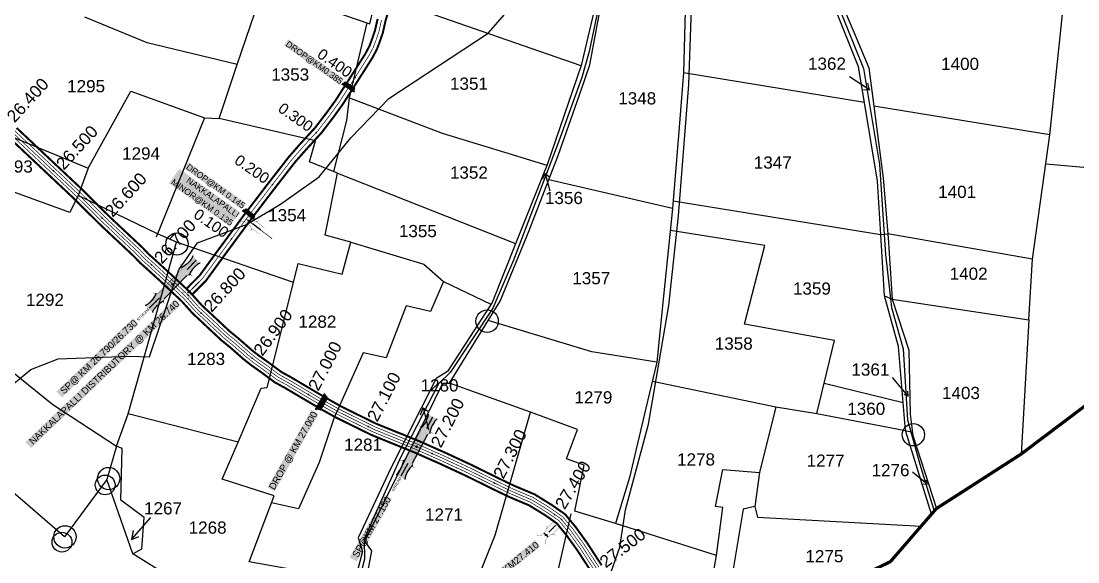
# Model space of a CAD drawing. Header units: inches. Extents: x 191726 to 254104, y 1600078 to 1621862.
# Drawn here: x 196898 to 198455, y 1605021 to 1605818 of the extents above; entities that cross this region are included whole.
import ezdxf
from ezdxf.enums import TextEntityAlignment as Align

# ---------------------------------------------------------------- set-up
doc = ezdxf.new("R2010")
doc.units = ezdxf.units.IN
doc.header["$LTSCALE"] = 15
doc.header["$MEASUREMENT"] = 0
doc.linetypes.add('ACAD_ISO02W100', pattern=[15, 12, -3])
doc.linetypes.add('HIDDEN2', pattern=[0.1875, 0.125, -0.0625])
for name, color, linetype in [('BOUNDRY STONES', 240, 'Continuous'), ('CANAL1', 7, 'Continuous'), ('CSMark', 72, 'Continuous'), ('PLOTS', 7, 'Continuous'), ('PLOTS NO', 7, 'Continuous'), ('ROADS', 1, 'Continuous'), ('STRUCTURE', 5, 'Continuous'), ('text2', 7, 'Continuous'), ('VILLAGE BOUNDAY', 5, 'Continuous')]:
    doc.layers.add(name, color=color, linetype=linetype)
doc.styles.get("Standard").update_dxf_attribs({"font": 'arial.ttf'})
doc.dimstyles.get("Standard").update_dxf_attribs({"dimtxt": 0.18, "dimasz": 0.18, "dimexe": 0.18, "dimexo": 0.0625, "dimgap": 0.09, "dimtad": 0, "dimtih": 1, "dimtoh": 1, "dimdec": 4, "dimzin": 0, "dimdsep": 46, "dimtxsty": 'Standard', "dimcen": 0.09, "dimadec": 0, "dimazin": 0, "dimtfac": 1, "dimtdec": 4, "dimtofl": 0, "dimtmove": 0, "dimatfit": 3, "dimfxl": 1, "dimtolj": 1, "dimtzin": 0, "dimarcsym": 0})

# ---------------------------------------------------------------- blocks, each defined once
blk = doc.blocks.new('DROP')
h = blk.add_hatch()
h.set_pattern_fill('ANSI31', color=1, scale=10, angle=45)
h.set_pattern_definition([(90, (-324.4107, -25.7687), (-1.25, 0), [])])
h.paths.add_polyline_path([(-9.9, -4.3), (-13.8, 4.1), (13.8, 4.1), (10.2, -4.3)])
at = {"layer": 'STRUCTURE', "color": 5, "const_width": 0.49}
blk.add_lwpolyline([(-9.9, -4.3), (-13.8, 4.1), (13.8, 4.1), (10.2, -4.3), (-9.9, -4.3)], dxfattribs=at)
at = {"layer": 'STRUCTURE', "color": 5}
blk.add_circle((0, 0), 1.33, dxfattribs=at)
blk = doc.blocks.new('SP')
at = {"layer": 'STRUCTURE'}
h = blk.add_hatch(dxfattribs=at)
h.set_pattern_fill('DASH', color=256, scale=8, style=0)
edge = h.paths.add_edge_path()
edge.add_spline(control_points=[(769825.7, 1706742.1), (769825.3, 1706741.8), (769823.8, 1706740.8), (769820.9, 1706740.3), (769817, 1706739.7), (769811.4, 1706738.9), (769804, 1706739.7), (769798.4, 1706741), (769795.6, 1706741.6)], knot_values=[0, 0, 0, 0, 1.613557, 5.24513, 8.624976, 13.470124, 22.190216, 30.746377, 30.746377, 30.746377, 30.746377], degree=3, periodic=0)
edge.add_line((769795.6, 1706741.6), (769792.6, 1706739.6))
edge.add_line((769792.6, 1706739.6), (769732.6, 1706739.6))
edge.add_line((769732.6, 1706739.6), (769729.6, 1706741.6))
edge.add_spline(control_points=[(769729.6, 1706741.6), (769726.9, 1706740.9), (769721.3, 1706739.5), (769713.9, 1706738.5), (769708.3, 1706739.1), (769704.4, 1706739.6), (769701.5, 1706740), (769700, 1706741), (769699.5, 1706741.3)], knot_values=[0, 0, 0, 0, 8.556161, 17.276253, 22.121402, 25.501247, 29.13282, 30.746377, 30.746377, 30.746377, 30.746377], degree=3, periodic=0)
edge.add_line((769699.5, 1706741.3), (769699.5, 1706722.1))
edge.add_spline(control_points=[(769699.5, 1706722.1), (769700, 1706722.4), (769701.4, 1706723.4), (769704.3, 1706724), (769708.2, 1706724.5), (769713.8, 1706725.3), (769721.2, 1706724.5), (769726.8, 1706723.3), (769729.6, 1706722.6)], knot_values=[0, 0, 0, 0, 1.613557, 5.24513, 8.624976, 13.470124, 22.190216, 30.746377, 30.746377, 30.746377, 30.746377], degree=3, periodic=0)
edge.add_line((769729.6, 1706722.6), (769732.6, 1706724.6))
edge.add_line((769732.6, 1706724.6), (769792.6, 1706724.6))
edge.add_line((769792.6, 1706724.6), (769795.6, 1706722.6))
edge.add_spline(control_points=[(769795.6, 1706722.6), (769798.4, 1706723.3), (769803.9, 1706724.8), (769811.3, 1706725.8), (769817, 1706725.1), (769820.9, 1706724.7), (769823.8, 1706724.2), (769825.2, 1706723.3), (769825.7, 1706723)], knot_values=[0, 0, 0, 0, 8.556161, 17.276253, 22.121402, 25.501247, 29.13282, 30.746377, 30.746377, 30.746377, 30.746377], degree=3, periodic=0)
edge.add_line((769825.7, 1706723), (769825.7, 1706742.1))
h.paths.add_polyline_path([(769764.2, 1706732.1, -1), (769761.1, 1706732.1, -1)], flags=0)
h.paths.add_polyline_path([(769761.1, 1706732.1, 1), (769764.2, 1706732.1, 1)], flags=16)
at = {"layer": 'STRUCTURE', "const_width": 0.628}
for points in [[(769726.6, 1706747.6), (769726.6, 1706743.6), (769732.6, 1706739.6), (769792.6, 1706739.6), (769798.6, 1706743.6), (769798.6, 1706747.6)], [(769726.6, 1706716.6), (769726.6, 1706720.6), (769732.6, 1706724.6), (769792.6, 1706724.6), (769798.6, 1706720.6), (769798.6, 1706716.6)]]:
    blk.add_lwpolyline(points, dxfattribs=at)
at = {"layer": 'STRUCTURE', "color": 3}
blk.add_lwpolyline([(769732.6, 1706724.6), (769792.6, 1706724.6)], dxfattribs=at)
blk.add_lwpolyline([(769732.6, 1706724.6), (769792.6, 1706724.6)], dxfattribs=at)
at = {"layer": 'STRUCTURE', "color": 0}
blk.add_circle((769762.6, 1706732.1), 1.55, dxfattribs=at)
at = {"layer": 'STRUCTURE'}
for points in [[(769699.5, 1706741.3), (769700.9, 1706740.5), (769704.4, 1706739.6), (769707.8, 1706739.2), (769712.6, 1706738.8), (769721.3, 1706739.7), (769729.6, 1706741.6)], [(769825.7, 1706742.1), (769824.3, 1706741.3), (769820.8, 1706740.3), (769817.5, 1706739.8), (769812.7, 1706739.2), (769804, 1706739.9), (769795.6, 1706741.6)], [(769699.5, 1706722.1), (769700.9, 1706723), (769704.4, 1706724), (769707.7, 1706724.5), (769712.5, 1706725), (769721.2, 1706724.4), (769729.6, 1706722.6)], [(769825.7, 1706723), (769824.3, 1706723.8), (769820.8, 1706724.7), (769817.4, 1706725.1), (769812.6, 1706725.5), (769803.9, 1706724.6), (769795.6, 1706722.6)]]:
    blk.add_spline(points, degree=3, dxfattribs=at)
at = {"layer": 'STRUCTURE', "color": 0}
blk.add_text('STREAM', height=5, dxfattribs=at).set_placement((769684.3, 1706732.1), align=Align.MIDDLE_CENTER)
for points in [[(769727.4, 1706732.1), (769700.8, 1706732.1)], [(769824.4, 1706732.1), (769800.5, 1706732.1)]]:
    blk.add_leader(points, dimstyle='Standard', override={"dimasz": 10, "dimgap": 0.09, "dimtad": 0}, dxfattribs=at)
blk = doc.blocks.new('OT')
at = {"layer": 'STRUCTURE', "color": 190}
for points, const_width in [([(769751.4, 1706595.8), (769729.4, 1706595.8)], 0.5), ([(769775.2, 1706601.8), (769775.2, 1706597.8), (769769.2, 1706593.8), (769761.8, 1706593.8), (769754.4, 1706593.8), (769748.4, 1706597.8), (769748.4, 1706601.8)], 0.5), ([(769761.8, 1706593.8), (769761.8, 1706581)], 2.5), ([(769751.4, 1706579), (769729.4, 1706579)], 0.5), ([(769748.4, 1706573), (769748.4, 1706577), (769754.4, 1706581), (769761.8, 1706581), (769761.8, 1706581), (769761.8, 1706581), (769769.2, 1706581), (769775.2, 1706577), (769775.2, 1706573)], 0.5)]:
    blk.add_lwpolyline(points, dxfattribs=dict(at, const_width=const_width))
at = {"layer": 'STRUCTURE', "color": 0}
blk.add_circle((769761.8, 1706587.4), 1.87, dxfattribs=at)
blk.add_leader([(769732.6, 1706587.4), (769753.8, 1706587.4)], dimstyle='Standard', override={"dimasz": 10, "dimgap": 0.09, "dimtad": 0}, dxfattribs=at)

msp = doc.modelspace()

# ---------------------------------------------------------------- linework, layer by layer
at = {"layer": 'BOUNDRY STONES', "color": 1}
for centre, radius in [((197127.3, 1605489.4), 16.5), ((197584.4, 1605375.6), 16.5), ((198212.7, 1605208.2), 16.5), ((197021.4, 1605134.2), 14.6), ((197026.6, 1605143.5), 16.5), ((196962.2, 1605057.6), 16.5), ((196957.8, 1605049.8), 14.6)]:
    msp.add_circle(centre, radius, dxfattribs=at)
at = {"layer": 'CANAL1', "color": 200, "const_width": 3}
for points in [[(197149.8, 1605414.9), (197170.1, 1605435.4), (197196.4, 1605471.6), (197235.2, 1605524.2), (197269.7, 1605569.4), (197301.2, 1605610), (197318.3, 1605629.4), (197340.1, 1605653.1), (197357.8, 1605676.2), (197370.7, 1605694), (197390, 1605724), (197415.3, 1605763.9), (197421.9, 1605776.3), (197425.5, 1605785.7), (197430.6, 1605800.3), (197434.6, 1605818.1), (197447.7, 1605862.5)], [(197141.2, 1605423.4), (197160.9, 1605443.2), (197186.7, 1605478.7), (197225.6, 1605531.4), (197260.2, 1605576.7), (197292, 1605617.6), (197309.3, 1605637.4), (197330.9, 1605660.8), (197348.2, 1605683.4), (197360.8, 1605700.8), (197379.9, 1605730.4), (197405, 1605770), (197411, 1605781.3), (197414.2, 1605789.8), (197419, 1605803.6), (197423, 1605821.2)], [(196890.9, 1605660.6), (196985.8, 1605571.4), (197005.3, 1605552), (197027.7, 1605529.8), (197076.5, 1605484), (197085.4, 1605474.6), (197097, 1605464.3), (197125.4, 1605438.2), (197147.5, 1605417.3), (197163.4, 1605399.5), (197177.3, 1605386.6), (197192.9, 1605372), (197204.4, 1605361.2), (197217.3, 1605350.7), (197237.8, 1605332.7), (197248.7, 1605324.3), (197262, 1605314.9), (197281.3, 1605300.6), (197295.8, 1605292.7), (197317.3, 1605279.9), (197347.6, 1605262.1), (197369.7, 1605249.7), (197392.1, 1605238.6), (197421.5, 1605224.2), (197483.4, 1605199.1), (197523.1, 1605181.5), (197560.9, 1605163.9), (197603.4, 1605143), (197625.1, 1605132.6), (197654.6, 1605120.2), (197679.8, 1605104.6), (197699.4, 1605090.9), (197715.1, 1605071.9), (197732.3, 1605048), (197753.3, 1605015.7)], [(196878.1, 1605647.9), (196973.3, 1605558.4), (196992.6, 1605539.2), (197015.2, 1605516.9), (197063.8, 1605471.2), (197072.9, 1605461.7), (197084.9, 1605451), (197113.2, 1605425), (197134.6, 1605404.7), (197150.6, 1605386.9), (197165, 1605373.5), (197180.6, 1605358.8), (197192.5, 1605347.7), (197205.7, 1605337), (197226.4, 1605318.8), (197237.9, 1605309.9), (197251.5, 1605300.3), (197271.6, 1605285.4), (197286.9, 1605277), (197308.2, 1605264.4), (197338.7, 1605246.4), (197361.3, 1605233.8), (197384.1, 1605222.5), (197414.1, 1605207.8), (197476.4, 1605182.5), (197515.7, 1605165.1), (197553.2, 1605147.7), (197595.5, 1605126.8), (197617.7, 1605116.2), (197646.3, 1605104.1), (197669.9, 1605089.6), (197687.1, 1605077.6), (197700.8, 1605060.9), (197717.4, 1605037.8), (197738.4, 1605005.7)]]:
    msp.add_lwpolyline(points, dxfattribs=at)
at = {"layer": 'CANAL1', "color": 1, "linetype": 'HIDDEN2', "ltscale": 4, "const_width": 1}
for points in [[(197145.5, 1605419.2), (197165.5, 1605439.3), (197191.6, 1605475.1), (197230.4, 1605527.8), (197265, 1605573.1), (197296.6, 1605613.8), (197313.8, 1605633.4), (197335.5, 1605657), (197353, 1605679.8), (197365.7, 1605697.4), (197384.9, 1605727.2), (197410.2, 1605767), (197416.5, 1605778.8), (197419.9, 1605787.7), (197424.8, 1605801.9), (197428.8, 1605819.7)], [(196884.5, 1605654.2), (196979.5, 1605564.9), (196999, 1605545.6), (197021.5, 1605523.4), (197070.2, 1605477.6), (197079.2, 1605468.2), (197090.9, 1605457.7), (197119.3, 1605431.6), (197141.1, 1605411), (197157, 1605393.2), (197171.2, 1605380), (197186.8, 1605365.4), (197198.4, 1605354.4), (197211.5, 1605343.9), (197232.1, 1605325.8), (197243.3, 1605317.1), (197256.7, 1605307.6), (197276.5, 1605293), (197291.4, 1605284.8), (197312.8, 1605272.1), (197321, 1605267.3), (197343.2, 1605254.3), (197365.5, 1605241.8), (197388.1, 1605230.6), (197417.8, 1605216), (197479.9, 1605190.8), (197519.4, 1605173.3), (197557, 1605155.8), (197595.5, 1605136.9), (197621.4, 1605124.4), (197650.4, 1605112.1), (197674.8, 1605097.1), (197693.2, 1605084.3), (197708, 1605066.4), (197724.9, 1605042.9), (197745.9, 1605010.7)]]:
    msp.add_lwpolyline(points, dxfattribs=at)
at = {"layer": 'CANAL1', "color": 5, "const_width": 1}
for points in [[(196881.7, 1605651.4), (196976.8, 1605562), (196996.2, 1605542.8), (197018.7, 1605520.5), (197067.4, 1605474.8), (197076.4, 1605465.3), (197088.2, 1605454.7), (197116.6, 1605428.7), (197138.2, 1605408.2), (197154.2, 1605390.4), (197168.5, 1605377.1), (197184, 1605362.5), (197195.8, 1605351.4), (197208.9, 1605340.8), (197229.6, 1605322.7), (197240.9, 1605313.9), (197254.4, 1605304.3), (197274.3, 1605289.6), (197289.4, 1605281.4), (197310.7, 1605268.7), (197341.2, 1605250.8), (197363.7, 1605238.2), (197386.3, 1605227), (197416.1, 1605212.4), (197478.3, 1605187.1), (197517.7, 1605169.6), (197555.3, 1605152.2), (197597.7, 1605131.3), (197619.8, 1605120.7), (197648.6, 1605108.6), (197672.6, 1605093.7), (197690.5, 1605081.3), (197704.8, 1605064), (197721.6, 1605040.7), (197742.5, 1605008.4)], [(196887.4, 1605657), (196982.3, 1605567.8), (197001.8, 1605548.5), (197024.2, 1605526.2), (197073, 1605480.4), (197081.9, 1605471.1), (197093.6, 1605460.6), (197122, 1605434.5), (197143.9, 1605413.8), (197159.9, 1605396), (197173.9, 1605383), (197189.5, 1605368.3), (197201.1, 1605357.5), (197214.1, 1605346.9), (197234.7, 1605328.9), (197245.7, 1605320.3), (197259.1, 1605310.8), (197278.6, 1605296.4), (197293.4, 1605288.3), (197314.8, 1605275.6), (197345.2, 1605257.7), (197367.4, 1605245.3), (197389.9, 1605234.2), (197419.4, 1605219.7), (197481.4, 1605194.5), (197521, 1605176.9), (197558.8, 1605159.4), (197601.2, 1605138.5), (197623.1, 1605128), (197652.3, 1605115.7), (197677, 1605100.4), (197695.9, 1605087.2), (197711.1, 1605068.9), (197728.2, 1605045.2), (197749.2, 1605012.9)]]:
    msp.add_lwpolyline(points, dxfattribs=at)
at = {"layer": 'CANAL1', "color": 1, "linetype": 'HIDDEN2', "ltscale": 4, "const_width": 1, "elevation": 72}
msp.add_lwpolyline([(197229.2, 1605526.1), (197267.5, 1605497.3)], dxfattribs=at)
at = {"layer": 'PLOTS'}
for points in [[(198041.1, 1606163), (198211.5, 1606200), (198296, 1606235.5), (198305.5, 1606235.8), (198305.7, 1606229.3), (198209.2, 1606191), (198011.3, 1606150.8), (198013.3, 1606141.1), (198027.7, 1606099), (198038.9, 1606045.1), (198060.6, 1605974.8), (198085.3, 1605895.1), (198125.3, 1605800.5), (198147.1, 1605749), (198154.3, 1605692.4), (198168, 1605586.4), (198175.5, 1605498.4), (198181.3, 1605408.1), (198206, 1605332.9), (198208, 1605238.5), (198212.1, 1605206.9), (198246.6, 1605099.3)], [(197254.7, 1605868), (197411.6, 1605814.2), (197438.1, 1605921), (197054.3, 1606039.6)], [(197216.2, 1605754.3), (197254.7, 1605868), (197196, 1605887.9), (197028.8, 1605944.3)], [(198140.7, 1605697.9), (198131.9, 1605750.8), (198049.7, 1605956.2), (197907.8, 1605953.9)], [(197879.7, 1605917.8), (197827.3, 1605912.9), (197799.2, 1605895.8), (197759.3, 1605877.2), (197747.1, 1605855.3), (197723, 1605752.7), (197673.3, 1605607.8), (197627.1, 1605492), (197591.8, 1605403.4), (197526.1, 1605301.3), (197509.2, 1605290.9), (197442.3, 1605158.9), (197394.3, 1605056), (197400.9, 1605036.2), (197371.7, 1604926.8), (197367.1, 1604928), (197324.1, 1605004.8), (197233.9, 1605020.6), (197270.5, 1605118.2), (197194.1, 1605142.5), (197217.3, 1605197.1), (197055.3, 1605238.9)], [(197376.5, 1604913.8), (197402.3, 1604971.4), (197414.6, 1605036.9), (197404.1, 1605051.1), (197457.1, 1605158.5), (197495.9, 1605237.1), (197519.1, 1605284.1), (197529, 1605284.4), (197585.9, 1605376.7), (197603.5, 1605405.1), (197646.6, 1605509.4), (197689.3, 1605620), (197723.5, 1605717.6), (197736, 1605753.4), (197754.3, 1605854.1), (197758.9, 1605858.4), (197827.3, 1605899.7), (197863.9, 1605906.7), (197878.2, 1605906.9)], [(197878.2, 1605906.9), (197873.8, 1605741.7), (197866.4, 1605649.6), (197857.8, 1605541.6), (197675.3, 1605583.8)], [(198413.9, 1605650.5), (198434.6, 1605847), (198379.7, 1605856.3), (198085.3, 1605895.1)], [(197422.3, 1605857.3), (197613.6, 1605790.5), (197722.8, 1605752.4)], [(196996.6, 1605601.2), (197059.4, 1605714.9), (197167.9, 1605675.6), (197189.3, 1605674.2), (197216.2, 1605754.3), (197083.3, 1605786), (196991.3, 1605823.7)], [(197358.4, 1605596.2), (197377.9, 1605671.5), (197381.8, 1605705), (197407.8, 1605815.5)], [(197858.7, 1605553), (198165, 1605503.4), (198160, 1605581.9), (198140.7, 1605697.9), (197873.8, 1605741.7)], [(197381.8, 1605705), (197518.2, 1605652.7), (197610.1, 1605624.6), (197672.4, 1605605.6)], [(198388.2, 1605466.8), (198413.9, 1605650.5), (198154.3, 1605692.4)], [(196836.4, 1605667), (196996.6, 1605601.2), (196981.5, 1605561.1)], [(197167.9, 1605675.6), (197096.4, 1605499.3)], [(197299.1, 1605432.6), (197305.9, 1605460.5), (197370.8, 1605444.7), (197383.7, 1605492.1), (197345.7, 1605502.5), (197364.1, 1605593.9), (197322.5, 1605610.4), (197331.4, 1605641.5), (197189.3, 1605674.2)], [(198691.8, 1605662.1), (198670.7, 1605556.5), (198625.5, 1605565.6), (198627.7, 1605574.9), (198541.5, 1605595.1), (198407.9, 1605607)], [(196654.9, 1605460.7), (196666.3, 1605437.2), (196737.7, 1605392.8), (196816.6, 1605348.7), (196847.4, 1605331.5), (196883.1, 1605302.3), (196944.2, 1605252.7), (197038.3, 1605191.3), (197055.3, 1605238.9), (197089.7, 1605361.1), (197126.6, 1605492.2), (197098.5, 1605504.2), (196981.5, 1605561.1), (196969.2, 1605535.7), (196793.5, 1605599.5), (196766.7, 1605571), (196750, 1605547.6)], [(197364.1, 1605593.9), (197626.4, 1605490.1)], [(197857.8, 1605541.6), (197844.6, 1605412.7), (197834.7, 1605315.1), (197739, 1605330.3), (197585.9, 1605376.7)], [(198009.9, 1605249.5), (198070.2, 1605239.5), (198096.3, 1605347.3), (197964, 1605371.4), (197993.8, 1605487), (197854.5, 1605509.1)], [(197217.3, 1605197.1), (197251.3, 1605276.7), (197260.1, 1605277.7), (197299.1, 1605432.6), (197126.6, 1605492.2)], [(197383.7, 1605492.1), (197491.2, 1605459.7), (197520.3, 1605434.2), (197589.9, 1605400.5)], [(198165, 1605503.4), (198175, 1605504.2)], [(198239.4, 1605091), (198201.3, 1605214.2), (198197.9, 1605255.8), (198191, 1605338.4), (198170.4, 1605412.9), (198165, 1605503.4)], [(198382.8, 1605377.6), (198388.2, 1605466.8), (198175, 1605504.2)], [(197520.3, 1605434.2), (197501.2, 1605390.1), (197465.1, 1605398.2), (197435.7, 1605321.4), (197401.8, 1605329), (197358.7, 1605232.2), (197337, 1605167.5), (197306.5, 1605098.8), (197266.7, 1605108)], [(198170.4, 1605412.9), (198181.3, 1605408.1), (198382.8, 1605377.6), (198371.6, 1605179.7)], [(197834.7, 1605315.1), (197818.5, 1605247.4), (197794.2, 1605145.2), (197773.9, 1605077.4), (197713.8, 1605095.4), (197727.7, 1605163.1), (197701.6, 1605172.7), (197717.5, 1605215.8), (197648.5, 1605241.3), (197529, 1605284.4)], [(197828, 1605287), (198009.9, 1605249.5), (197986.1, 1605152.4)], [(198081.1, 1605284.4), (198197.9, 1605255.8)], [(197537, 1604911), (197596.4, 1605060), (197648.5, 1605241.3)], [(198070.2, 1605239.5), (198201.3, 1605214.2)], [(198201.3, 1605214.2), (198211.5, 1605211.8)], [(197062, 1605032.8), (197075.4, 1605039.8), (197078.9, 1605086.3), (197044.6, 1605111.7), (197046.4, 1605188.1), (197038.3, 1605191.3), (197023.8, 1605142)], [(197570.1, 1604771.5), (197444.6, 1604849.4), (197425.6, 1604811.6), (197351.8, 1604837.6), (197333.6, 1604854.2), (197184.2, 1604956.6), (197062, 1605032.8), (197023.8, 1605142), (196961.3, 1605057.7), (196852.3, 1605151.3)], [(197922.6, 1605030.3), (197931.9, 1605101), (197921.1, 1605102.4), (197931.8, 1605156.9), (197986.1, 1605152.4), (197979.1, 1605102.6), (197961.9, 1605098.5), (197946.1, 1605004.2), (197924.7, 1604895)], [(197979.1, 1605102.6), (197982.9, 1605086.5), (198224.1, 1605073.3)], [(197708, 1605091.4), (197673.2, 1604941.4), (197636, 1604868)], [(197895.8, 1604879.1), (197922.6, 1605030.3), (197773.9, 1605077.4)]]:
    msp.add_lwpolyline(points, dxfattribs=at)
at = {"layer": 'PLOTS NO'}
for points in [[(198148.2, 1605716.8), (198118.8, 1605736)], [(198139.1, 1605717.3), (198148.2, 1605716.8), (198145.4, 1605726.4)], [(197665.9, 1605584.8), (197670.2, 1605593.3), (197675.5, 1605588.8)], [(197670.2, 1605593.3), (197677, 1605568)], [(198205.2, 1605265.3), (198181.9, 1605292.4)], [(198198.8, 1605267.9), (198205.2, 1605265.3), (198204.6, 1605272.5)], [(197486.4, 1605237.6), (197490.4, 1605247.8), (197497.1, 1605242.9)], [(197490.4, 1605247.8), (197498.2, 1605215.5)], [(198233.1, 1605135.1), (198211.6, 1605153.2)], [(198227.4, 1605135.8), (198233.1, 1605135.1), (198232, 1605141)], [(197060.2, 1605053.8), (197088.7, 1605086)], [(197062.9, 1605067.2), (197060.2, 1605053.8), (197071, 1605058)]]:
    msp.add_lwpolyline(points, dxfattribs=at)
at = {"layer": 'ROADS', "color": 1}
for points in [[(197953.3, 1606168.8), (197929.3, 1606117.6), (197908.7, 1606061.4), (197899.9, 1606021.1), (197899, 1605962.1), (197887.3, 1605919.4), (197870.6, 1605910.2), (197834.6, 1605908.8), (197768.6, 1605875.2), (197752, 1605856), (197734.8, 1605773.4), (197723.8, 1605734.9), (197690.3, 1605641.2), (197656.3, 1605552), (197623.3, 1605465.6), (197593, 1605395), (197530.1, 1605299.8), (197512.6, 1605283.3), (197456.9, 1605174.7), (197417.5, 1605086.6), (197403, 1605054), (197403.8, 1605024.5), (197391, 1604975.8)], [(198000.3, 1606158), (198020.8, 1606091.8), (198037.3, 1606018.7), (198066, 1605939.8), (198102.6, 1605839.4), (198139.2, 1605748.2), (198162.8, 1605606.4), (198171.6, 1605474.1), (198180.3, 1605395.6), (198197.9, 1605334.9), (198204.2, 1605230), (198222.2, 1605165), (198243.5, 1605095.7)], [(196788, 1605201.7), (196886.8, 1605283.8), (196911.8, 1605304.5), (196952.3, 1605320.2), (197057.8, 1605323.9), (197087, 1605323), (197129.9, 1605451.2), (197157.6, 1605491), (197229.7, 1605518.4), (197279.7, 1605547.9), (197337, 1605588.5), (197383.8, 1605645.8), (197439.8, 1605703.9), (197586.2, 1605800.1), (197655.5, 1605879.9), (197728.5, 1605896.6), (197802.3, 1605924.4), (197810, 1605977.9), (197820.3, 1605988), (197879.7, 1606038.9), (197919, 1606089.5)], [(197680.4, 1604788.2), (197710, 1604875.1), (197751.4, 1604961.4), (197780.1, 1605042.2), (197788.2, 1605097.5), (197822.2, 1605223.9), (197852.2, 1605398.8), (197866.5, 1605530.9), (197881.6, 1605724.4), (197887.8, 1605892.5), (197887.3, 1605919.4)]]:
    msp.add_lwpolyline(points, dxfattribs=at)
at = {"layer": 'text2', "color": 2, "linetype": 'Continuous'}
for p in [(197389.9, 1605735.1), (197332.3, 1605653.5), (196945.3, 1605597.1), (197268, 1605577), (197017.2, 1605527.6), (197207.8, 1605497.1), (197089.8, 1605458.7), (197121, 1605430), (197144, 1605418, 92), (197163.1, 1605387.6), (197237.9, 1605321.2), (197321, 1605267.3), (197340.9, 1605255.6), (197480.7, 1605190.5), (197595.5, 1605136.9), (197694.1, 1605083.2)]:
    msp.add_point(p, dxfattribs=at)
at = {"layer": 'text2', "color": 3}
for p in [(197380.9, 1605721.4, 74), (197232, 1605524, 72), (197234, 1605534, 73), (197144, 1605414, 71)]:
    msp.add_point(p, dxfattribs=at)
at = {"layer": 'text2', "color": 3, "linetype": 'Continuous'}
for p in [(197409.2, 1605220.2), (197503.2, 1605180.4), (197683.9, 1605090.8)]:
    msp.add_point(p, dxfattribs=at)
at = {"layer": 'VILLAGE BOUNDAY', "linetype": 'ACAD_ISO02W100', "ltscale": 0.2}
msp.add_lwpolyline([(198080.9, 1604973.4, 4.72, 4.72, 0), (198178.8, 1605021, 4.72, 4.72, 0), (198246.6, 1605099.3, 4.72, 4.72, 0), (198371.6, 1605179.7, 4.72, 4.72, 0), (198479.9, 1605261.4, 4.72, 4.72, 0)], format="xyseb", dxfattribs=at)

# ---------------------------------------------------------------- block references
at = {"rotation": 60.09046010107121}
msp.add_blockref('DROP', (197340.9, 1605255.6), dxfattribs=at)
at = {"layer": 'STRUCTURE', "color": 0}
for name, p, xscale, yscale, zscale, rotation in [('OT', (1346029.9, 2236161.5, 72), 0.7, 0.7, 0.7, 143.0427885616941), ('SP', (745678.4, 211663.6), 0.7999999999999998, 0.7999999999999998, 0.7999999999999998, 45.75967713441996), ('OT', (-264720.8, 2831843.5), 0.7, 0.7, 0.7, 224.9140762014686), ('SP', (1110076.6, 417474.7), 0.7999999999999999, 0.7999999999999999, 0.7999999999999999, 61.8134270594667), ('OT', (-264195, 2831484.7), 0.7, 0.7, 0.7, 224.9140762014686)]:
    msp.add_blockref(name, p, dxfattribs=dict(at, xscale=xscale, yscale=yscale, zscale=zscale, rotation=rotation))
at = {"layer": 'text2', "color": 2, "linetype": 'Continuous', "xscale": 0.8, "yscale": 0.8, "zscale": 0.8}
for p, rotation in [((197381, 1605721.5, 74), 147.3320480024837), ((197234, 1605534, 73), 143.3003233852891)]:
    msp.add_blockref('DROP', p, dxfattribs=dict(at, rotation=rotation))

# ---------------------------------------------------------------- texts
at = {"layer": 'CSMark', "color": 1}
for s, height, rotation, p in [('0.400', 16, 325.0284, (197337.1, 1605772.3, 74)), ('26.400', 18, 47.646, (196881.3, 1605673.2, 96)), ('0.300', 16, 325.0284, (197279.4, 1605692.4)), ('26.500', 18, 47.646, (196953.9, 1605603.3, 96)), ('0.200', 16, 325.0284, (197215.1, 1605615.9)), ('26.600', 18, 47.646, (197025.8, 1605533.7, 96)), ('0.100', 16, 325.0284, (197154.9, 1605536.1)), ('26.700', 18, 47.646, (197098.4, 1605464.8, 96)), ('26.800', 18, 47.646, (197171.6, 1605393.7, 96)), ('26.900', 18, 53.4021, (197245.9, 1605328.3, 96)), ('27.000', 18, 62.6478, (197327.7, 1605275.5, 96)), ('27.100', 18, 62.6478, (197414.5, 1605230.1, 96)), ('27.200', 18, 62.6478, (197508.3, 1605191.8, 96)), ('27.300', 18, 62.6478, (197600.5, 1605145.9, 96)), ('27.400', 18, 59.0045, (197691, 1605101.2, 96)), ('27.500', 18, 37.5627, (197753.7, 1605018, 96))]:
    msp.add_text(s, height=height, rotation=rotation, dxfattribs=at).set_placement(p, align=Align.MIDDLE_LEFT)
at = {"layer": 'PLOTS NO'}
for s, p in [('1362', (198057.4, 1605746.3)), ('1400', (198253.6, 1605746)), ('1353', (197266.2, 1605730.3)), ('1295', (196965.4, 1605713.1)), ('1351', (197529.7, 1605716.8)), ('1348', (197777.7, 1605695.2)), ('1294', (197046.4, 1605613.9)), ('1347', (197977.5, 1605600.5)), ('1293', (196858.9, 1605594.7)), ('1352', (197529.6, 1605585.7)), ('1401', (198249.3, 1605557.3)), ('1356', (197669.6, 1605548.3)), ('1354', (197261.7, 1605522.9)), ('1355', (197454.4, 1605499.5)), ('1357', (197710, 1605430)), ('1402', (198266.2, 1605436.6)), ('1359', (198035.2, 1605414.7)), ('1292', (196904.7, 1605398.2)), ('1282', (197306.3, 1605365.9)), ('1358', (197920, 1605333.6)), ('1283', (197142.3, 1605311)), ('1361', (198121.4, 1605295.3)), ('1280', (197486.4, 1605272)), ('1279', (197713.1, 1605254.3)), ('1403', (198254.9, 1605260.8)), ('1360', (198115.3, 1605237.5)), ('1281', (197373.6, 1605184.5)), ('1278', (197864.4, 1605162.8)), ('1277', (198055.4, 1605161)), ('1276', (198151.1, 1605147)), ('1267', (197078.8, 1605090.7)), ('1271', (197492.9, 1605081.5)), ('1268', (197144.5, 1605062.3)), ('1275', (198053.6, 1605020.1))]:
    msp.add_text(s, height=18, dxfattribs=at).set_placement(p)
at = {"layer": 'STRUCTURE', "color": 5, "attachment_point": 1, "bg_fill": 1, "box_fill_scale": 1.1, "bg_fill_color": 7, "bg_fill_true_color": 16777215, "bg_fill_transparency": 0}
for s, insert, char_height, width, rotation in [('\\pi0.52999;DROP@KM0.385', (197291.5, 1605789.9), 9, 98.998, 324.4897), ('\\pi17.90583;NAKKALAPALLI \\P\\pi1.02315;MINOR@KM 0.135', (197130.9, 1605598.9), 9, 108.072, 324.4897), ('\\pi0.48088;DROP@KM 0.145', (197144.7, 1605608.5), 9, 102.393, 324.4897), ('\\pi0.1;{\\C1; NAKKALAPALLI DISTRIBUTORY @ KM 26.740}', (196905.3, 1605197.3), 10, 303.211, 43.7252), (' SP@ KM 26.790/26.730', (196951.1, 1605271.9), 10, 154.186, 43.7252), ('DROP @ KM 27.000', (197262.1, 1605130.9), 10, 129.302, 60.4551), (' SP@KM 27.150', (197383.1, 1605027.6), 10, 103.695, 60.4551), (' R/S INLET@KM27.410 ', (197540.1, 1604958.3), 10, 147.938, 38.9735)]:
    msp.add_mtext(s, dxfattribs=dict(at, insert=insert, char_height=char_height, width=width, rotation=rotation))

doc.saveas('drawing.dxf')
